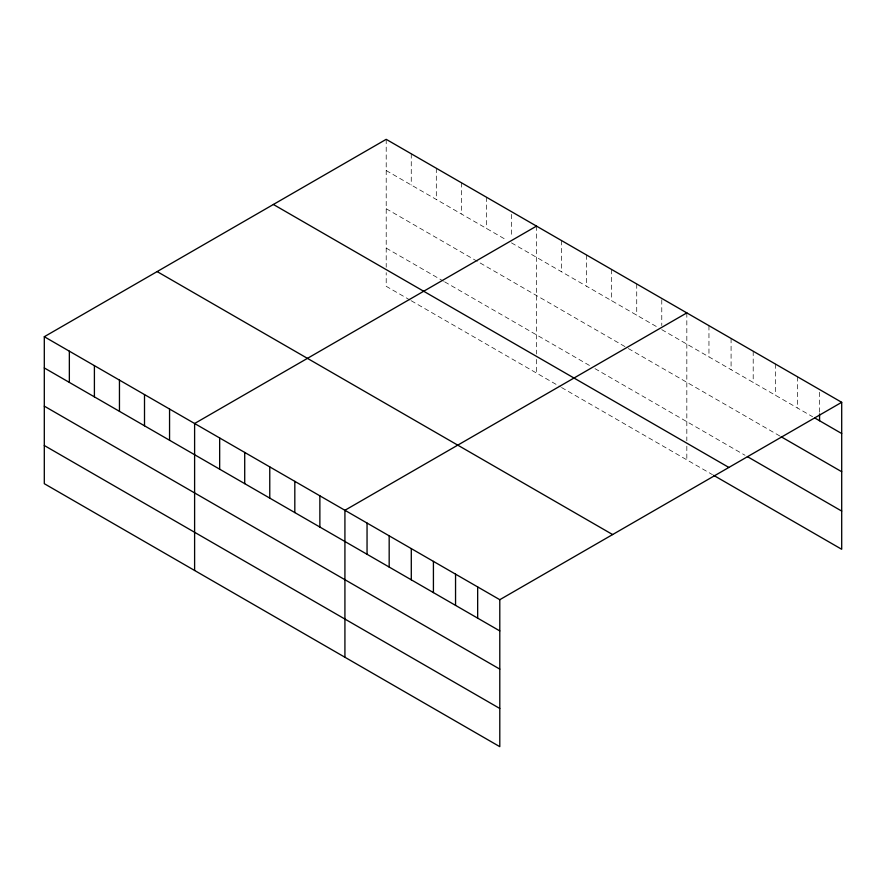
<?xml version="1.0" encoding="UTF-8"?>
<svg xmlns="http://www.w3.org/2000/svg" width="886" height="886" viewBox="0 0 886 886"><rect width="100%" height="100%" fill="white"/><g stroke="black" fill="none" stroke-linecap="round" stroke-linejoin="round"><path stroke-width="0.66" stroke-dasharray="4.43 3.32" d="M386.207 139.335L386.207 267.195M386.207 170.544L506.692 240.117M511.466 242.864L658.198 327.587M661.776 329.647L812.595 416.719M386.207 208.742L627.188 347.877M628.373 348.563L779.99 436.089M386.207 248.102L443.465 281.161M444.661 281.848L590.198 365.874M594.971 368.631L745.048 455.282M410.063 300.066L386.207 286.3L386.207 272.655M411.259 300.764L560.384 386.85M561.569 387.536L712.455 474.652M819.572 392.243L819.572 412.61M797.455 376.76L797.455 407.981M775.328 363.991L775.328 395.211M753.2 351.21L753.2 382.431M731.083 338.441L731.083 369.661M708.955 325.671L708.955 356.892M686.827 312.891L686.827 440.763M686.827 446.223L686.827 459.856M661.776 299.789L661.776 325.583M636.724 283.963L636.724 315.183M611.672 269.499L611.672 300.719M586.621 255.035L586.621 286.256M561.569 240.571L561.569 271.792M536.517 226.107L536.517 353.979M536.517 359.439L536.517 373.084M511.466 214.368L511.466 237.437M486.414 197.179L486.414 228.4M461.362 182.715L461.362 213.936M436.311 168.251L436.311 199.472M411.259 153.787L411.259 185.008"/><path stroke-width="1.33" d="M44.3 336.724L499.793 599.7L499.793 746.665L44.3 483.69L44.3 336.724L386.207 139.335L841.7 402.31L841.7 549.276L713.618 475.328M536.517 226.107L194.61 423.508L194.61 570.473M686.827 312.891L344.92 510.292L344.92 657.257M499.793 599.7L841.7 402.31M814.921 418.059L841.7 433.531M781.153 436.765L841.7 471.717M747.385 456.622L841.7 511.078M273.375 204.467L728.868 467.443M157.132 271.581L612.625 534.557M44.3 367.945L499.793 630.921M44.3 406.142L499.793 669.118M44.3 445.503L499.793 708.479M819.572 413.961L819.572 420.75M477.665 586.931L477.665 618.151M455.548 574.161L455.548 605.382M433.42 561.381L433.42 592.601M411.292 548.611L411.292 579.832M389.175 535.842L389.175 567.062M367.048 523.061L367.048 554.282M319.868 495.828L319.868 527.048M294.816 481.364L294.816 512.584M269.765 466.9L269.765 498.12M244.713 452.436L244.713 483.656M219.662 437.972L219.662 469.192M169.558 409.044L169.558 440.264M144.507 394.58L144.507 425.801M119.455 380.116L119.455 411.337M94.403 365.652L94.403 396.873M69.352 351.188L69.352 382.409"/></g></svg>
